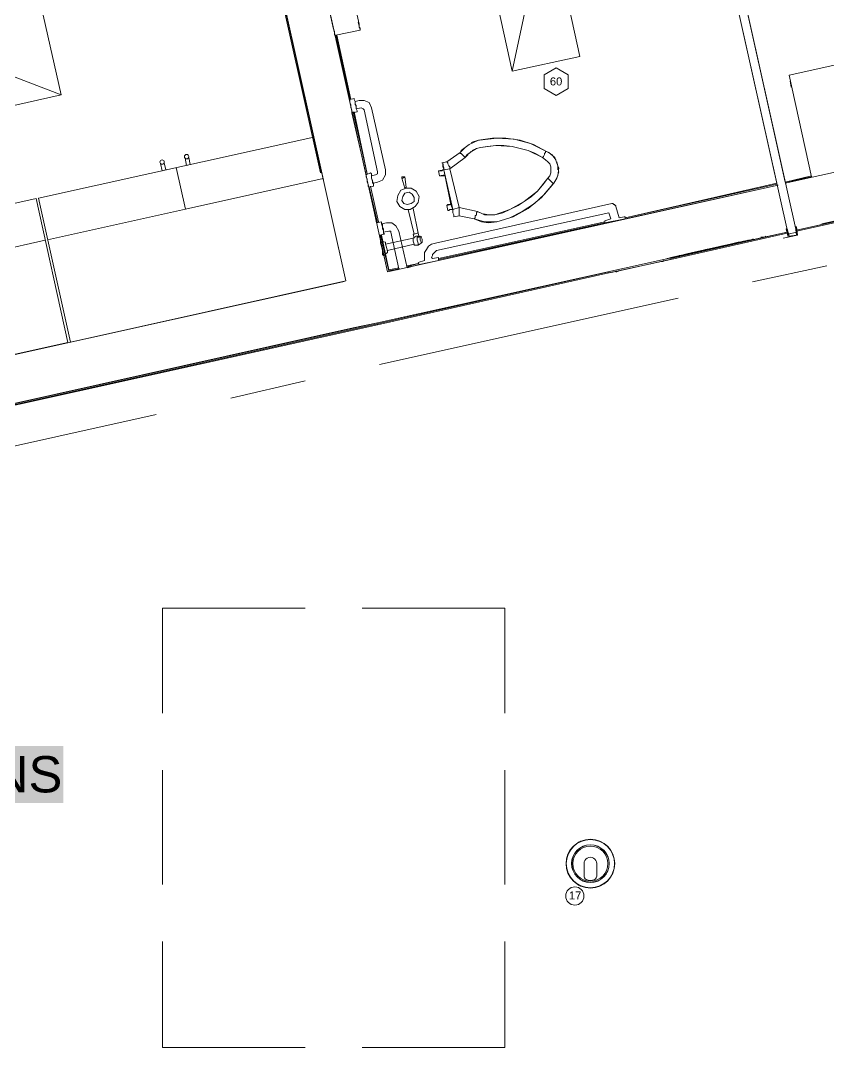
# Model space of a CAD drawing. Header units: inches. Extents: x 0.9 to 36.3, y 0.7 to 23.3.
# Drawn here: x 23.295 to 24.616, y 9.896 to 11.575 of the extents above; entities that cross this region are included whole.
import ezdxf

# ---------------------------------------------------------------- set-up
doc = ezdxf.new("R2010")
doc.units = ezdxf.units.IN
doc.layers.get('0').update_dxf_attribs({"color": 1})
for name, color, linetype, lineweight, true_color in [('Blocks', 7, 'Continuous', 5, 0x9a9c7f), ('Lights', 7, 'Continuous', 5, 0xff0a0a), ('Numbering Lights', 1, 'Continuous', 0, 0xff0000), ('PDF_Geometry', 7, 'Continuous', 9, 0x777777)]:
    doc.layers.add(name, color=color, linetype=linetype, lineweight=lineweight, true_color=true_color)
doc.layers.add('CCTV', color=253, linetype='Continuous', lineweight=0)
doc.layers.add('Numbering CCTV', color=253, linetype='Continuous', lineweight=0)
doc.layers.add('PDF_Solid Fills', color=7, linetype='Continuous', true_color=0xffffff)
doc.layers.add('PDF_Text', color=7, linetype='Continuous')
doc.styles.add('PDF Arial', font='arial.ttf')
doc.styles.get("Standard").update_dxf_attribs({"font": 'arial.ttf'})

# ---------------------------------------------------------------- blocks, each defined once
blk = doc.blocks.new('HD60-TOP')
at = {"lineweight": 0}
for p, q in [((-1.292093417306887, 2.238073474371277), (-1.286133652081787, 2.227643885227338)), ((2.584275192995051, -5.10137351734663e-05), (2.5722630212328, 2.472751248649985e-06)), ((-1.292181775688121, -2.238022460635988), (-1.286129369150999, -2.2276463579785))]:
    blk.add_line(p, q, dxfattribs=at)
at = {"lineweight": 0, "flags": 128}
for points in [[(-1.240824544070179, 2.267290132974381), (-1.234602214322123, 2.256611269758026, 0.01148243383436286), (-1.336904907441252, 2.197549161877277), (-1.343118028300339, 2.208212220648847, -0.005759463427828593)], [(0.6696303727881769, -8.07952765167208e-05), (0.6696303727881627, -1.303904972401255, -0.2816237584569603), (0.4550125050283782, -1.654759935433276, -0.2405434203516037), (-0.4550125050284066, -1.654759935433276, -0.2816237584569632), (-0.6696303727881912, -1.303904972401255), (-0.6696303727881912, -8.07952765167208e-05, -1.000120663808034)], [(2.583943124940674, -0.05905948968313579), (2.571583793237735, -0.05910875370747659, 0.01148243383436286), (2.571585853971499, 0.05901903134963549), (2.583926894179271, 0.05906822246458932, -0.005759463427828593)], [(-1.343118580870467, -2.208230643291159), (-1.336981578915598, -2.197502516050462, 0.01148243383436286), (-1.234680946530247, -2.256568193226797), (-1.240808865878918, -2.26728044311335, -0.005759463427828593)]]:
    blk.add_lwpolyline(points, format="xyb", close=True, dxfattribs=at)
at = {"lineweight": 0}
for radius in [2.572263021234023, 2.540749102398813, 1.986104130899101, 1.974306612565919]:
    blk.add_circle((0, 4.440892098500626e-16), radius, dxfattribs=at)
blk.add_circle((0, 0), 1.844619927200668)

msp = doc.modelspace()

# ---------------------------------------------------------------- linework, layer by layer
at = {"layer": 'Blocks', "linetype": 'ByBlock'}
for p, q in [((23.54979463636892, 11.33533830800334), (23.56494026698757, 11.26699644767482)), ((23.56494026698757, 11.26699644767482), (23.79021255181854, 11.31698094658515)), ((23.56494026698757, 11.26699644767482), (23.33970303694049, 11.21701972688868)), ((23.11048600015573, 11.1661599474267), (23.3357582849867, 11.21614444633703))]:
    msp.add_line(p, q, dxfattribs=at)
for points in [[(23.77516128131004, 11.38481465845535), (23.32465176643199, 11.28485343875887), (23.37685424108983, 11.04958508564206), (23.82736375596788, 11.14954630533854)], [(23.3206510923239, 11.28423019057217), (22.87014157744585, 11.18426897087569), (22.92234405210369, 10.94900061775888), (23.37285356698174, 11.04896183745536)]]:
    msp.add_lwpolyline(points, close=True, dxfattribs=at)
for points in [[(23.56432971279713, 11.35032146249652), (23.56692811304486, 11.33861088074671), (23.57293496461391, 11.33994370988694), (23.57033656436701, 11.35165429163301)], [(23.52428403567058, 11.34143593489512), (23.52688243591831, 11.32972535314532), (23.53288928748736, 11.33105818228554), (23.53029088724045, 11.34276876403161)]]:
    msp.add_lwpolyline(points, dxfattribs=at)
for centre in [(23.56693267326501, 11.35279271134317), (23.52688699613847, 11.34390718374177)]:
    msp.add_circle(centre, 0.003589216358023251, dxfattribs=at)
at = {"layer": 'Lights', "linetype": 'ByBlock'}
for points in [[(24.09944328713665, 11.49240253214053), (24.04569077871878, 11.73655549206277), (24.15627172351612, 11.76090089900754), (24.09944328713665, 11.49240253214053), (24.210024231934, 11.51674793908531), (24.15627172351612, 11.76090089900754)], [(23.36186634957549, 11.45415478841492), (22.99601899027906, 11.37180972362152), (22.94112477079063, 11.61569689877724), (23.36186634957549, 11.45415478841492), (23.30697213008706, 11.69804196357065), (22.94112477079063, 11.61569689877724)]]:
    msp.add_lwpolyline(points, dxfattribs=at)
at = {"layer": 'Numbering CCTV', "linetype": 'ByBlock', "ltscale": 0.001}
msp.add_circle((24.20178060719709, 10.14396140999307), 0.01491938170775597, dxfattribs=at)
at = {"layer": 'Numbering Lights', "linetype": 'ByBlock', "ltscale": 0.001}
msp.add_lwpolyline([(24.17143756882272, 11.49809471375895), (24.15178673104117, 11.48674929727597), (24.15178673104117, 11.46405846431001), (24.17143756882272, 11.45271304782703), (24.19108840660428, 11.46405846431001), (24.19108840660428, 11.48674929727597)], close=True, dxfattribs=at)
at = {"layer": 'PDF_Geometry', "linetype": 'ByBlock'}
for points in [[(22.29575941297743, 10.80956013997396), (23.8223639594184, 11.14787970648871), (23.82736375596788, 11.14954630533854), (23.41904703776041, 12.98280504014757), (23.36238267686632, 13.24279446072049), (23.41071404351128, 13.25279405381944), (23.45737881130642, 13.04113599989149), (24.10068596733941, 13.18446350097656), (23.95569186740451, 13.83443705240885), (23.31238471137153, 13.69110955132378), (23.32905069986979, 13.61944580078125), (23.28071933322482, 13.60944620768229)], [(23.41904703776041, 12.98280504014757), (23.36238267686632, 13.24279446072049), (23.36071607801649, 13.24279446072049), (23.35904947916666, 13.24279446072049), (23.41738043891059, 12.98113844129774), (23.41738043891059, 12.98280504014757), (23.41904703776041, 12.98280504014757), (23.7906985812717, 11.31453959147135)], [(23.48904418945312, 12.99780442979601), (23.89569430881076, 11.16454569498698), (24.53400166829427, 11.30620659722222)], [(23.78569878472222, 11.32620578342014), (23.41738043891059, 12.98113844129774), (23.41738043891059, 12.98280504014757)], [(23.78736538357205, 11.32620578342014), (23.41904703776041, 12.98280504014757), (23.78736538357205, 11.32620578342014)], [(23.72070142957899, 11.95284695095486), (23.72236802842882, 11.9428473578559), (23.72570122612847, 11.92951456705729), (23.72236802842882, 11.9428473578559), (23.72403462727864, 11.9428473578559), (23.7273678249783, 11.93118116590712), (23.72570122612847, 11.92951456705729), (23.73070102267795, 11.90951538085938), (23.77069939507378, 11.91784837510851), (23.73070102267795, 11.90951538085938), (23.73070102267795, 11.90784878200955), (23.73070102267795, 11.90618218315972), (23.73070102267795, 11.90451558430989), (23.73236762152778, 11.90118238661024), (23.73236762152778, 11.89951578776042), (23.80736456976996, 11.56119622124566), (23.80903116861979, 11.55786302354601), (23.80903116861979, 11.55619642469618), (23.80903116861979, 11.55452982584635), (23.80903116861979, 11.55286322699653), (23.80903116861979, 11.5511966281467)], [(23.77403259277344, 11.90451558430989), (23.77069939507378, 11.91784837510851), (23.77069939507378, 11.91618177625868), (23.77236599392361, 11.91451517740885), (23.77236599392361, 11.91284857855903), (23.77236599392361, 11.9111819797092), (23.77403259277344, 11.90784878200955), (23.84902954101562, 11.56952921549479), (23.84902954101562, 11.56786261664496), (23.84902954101562, 11.56452941894531), (23.85069613986545, 11.56286282009549), (23.85069613986545, 11.56119622124566), (23.85069613986545, 11.55952962239583), (23.8473629421658, 11.57286241319444)], [(24.28401184082031, 11.25287543402778), (24.53233506944444, 11.30787319607205), (24.28401184082031, 11.25287543402778), (24.53233506944444, 11.30953979492188), (24.44567192925347, 11.69785732693142), (24.45900472005208, 11.70119052463108), (24.54566786024305, 11.3112063937717), (24.58899943033854, 11.31953938802083), (24.54566786024305, 11.3112063937717), (24.58899943033854, 11.32120598687066)], [(24.56400044759114, 11.22954305013021), (24.45900472005208, 11.70119052463108), (24.44567192925347, 11.69785732693142), (24.55066765679253, 11.22620985243056), (24.56400044759114, 11.22954305013021), (24.55066765679253, 11.22620985243056)], [(23.81069776746962, 11.5511966281467), (23.85069613986545, 11.55952962239583), (23.81069776746962, 11.5511966281467), (23.83403015136719, 11.44620090060764), (23.84069654676649, 11.44786749945746)], [(23.81236436631944, 11.5511966281467), (23.83569675021701, 11.44620090060764)], [(24.54566786024305, 11.30953979492188), (25.58562554253472, 11.53953043619792), (25.60229153103299, 11.46453348795573), (24.56400044759114, 11.23287624782986)], [(24.55566745334201, 11.46620008680556), (24.55400085449219, 11.47619967990451), (24.55566745334201, 11.46620008680556)], [(25.60229153103299, 11.46453348795573), (25.59729173448351, 11.4628668891059), (25.60062493218316, 11.46453348795573), (24.56400044759114, 11.23287624782986), (25.60229153103299, 11.4628668891059)], [(25.60062493218316, 11.4628668891059), (25.60229153103299, 11.45786709255642), (25.60062493218316, 11.4628668891059), (24.56400044759114, 11.23287624782986)], [(25.60395812988281, 11.45786709255642), (25.60229153103299, 11.45786709255642), (25.60062493218316, 11.45786709255642), (25.60062493218316, 11.46120029025608), (24.56400044759114, 11.23120964898003)], [(23.83736334906684, 11.42453511555989), (23.83736334906684, 11.42620171440972), (23.83736334906684, 11.42953491210938), (23.83569675021701, 11.43286810980903), (23.83569675021701, 11.43786790635851), (23.83403015136719, 11.44120110405816), (23.83403015136719, 11.44453430175781), (23.83403015136719, 11.44620090060764)], [(23.87236192491319, 11.30453999837239), (23.87236192491319, 11.30620659722222), (23.87236192491319, 11.30953979492188), (23.87069532606337, 11.31287299262153), (23.86902872721354, 11.31787278917101), (23.86902872721354, 11.32120598687066), (23.86902872721354, 11.32453918457031), (23.86736212836371, 11.32620578342014), (23.86902872721354, 11.32453918457031), (23.86902872721354, 11.32120598687066), (23.86902872721354, 11.31787278917101), (23.87069532606337, 11.31453959147135), (23.87069532606337, 11.31287299262153), (23.87069532606337, 11.30953979492188), (23.87236192491319, 11.30953979492188), (23.8790283203125, 11.3112063937717), (23.88736131456163, 11.31453959147135), (23.89236111111111, 11.32287258572049), (23.89236111111111, 11.33120557996962), (23.86902872721354, 11.43286810980903), (23.86569552951389, 11.44120110405816), (23.85736253526476, 11.44453430175781), (23.84902954101562, 11.44453430175781), (23.84236314561632, 11.44286770290799), (23.84236314561632, 11.44120110405816), (23.84236314561632, 11.43786790635851), (23.84402974446614, 11.43620130750868), (23.84402974446614, 11.43286810980903), (23.84402974446614, 11.4312015109592), (23.84569634331597, 11.42786831325955), (23.84569634331597, 11.42620171440972), (23.83736334906684, 11.42453511555989), (23.86069573296441, 11.32287258572049), (23.86736212836371, 11.32620578342014)], [(23.84236314561632, 11.44286770290799), (23.84069654676649, 11.44620090060764), (23.84069654676649, 11.44786749945746), (23.84069654676649, 11.44620090060764), (23.84236314561632, 11.44286770290799), (23.84236314561632, 11.43953450520833), (23.84402974446614, 11.43453470865885), (23.84402974446614, 11.4312015109592), (23.84569634331597, 11.42786831325955), (23.84569634331597, 11.42620171440972)], [(23.84069654676649, 11.42620171440972), (23.86236233181424, 11.32453918457031), (23.83902994791666, 11.42620171440972), (23.86236233181424, 11.32453918457031)], [(23.84402974446614, 11.4312015109592), (23.85236273871528, 11.43286810980903), (23.85569593641493, 11.4312015109592), (23.85736253526476, 11.42953491210938), (23.8790283203125, 11.32787238226996), (23.8790283203125, 11.32453918457031), (23.87569512261285, 11.32287258572049), (23.86902872721354, 11.32120598687066)], [(24.00235663519965, 11.26287502712674), (24.00235663519965, 11.26620822482639), (24.00235663519965, 11.26287502712674), (24.00235663519965, 11.26120842827691), (24.00402323404948, 11.25787523057726), (24.00402323404948, 11.25620863172743), (24.00402323404948, 11.2545420328776), (24.01235622829861, 11.25620863172743), (24.03735521104601, 11.25120883517795), (24.05402119954427, 11.24620903862847), (24.06902058919271, 11.24620903862847), (24.07402038574219, 11.24620903862847), (24.10068596733941, 11.2545420328776), (24.1256849500868, 11.26787482367621), (24.14735073513455, 11.28620741102431), (24.16568332248264, 11.30787319607205), (24.16734992133246, 11.30953979492188), (24.17401631673177, 11.32120598687066), (24.1756829155816, 11.33453877766927), (24.17401631673177, 11.33787197536892), (24.16901652018229, 11.35120476616753), (24.15901692708333, 11.35953776041667), (24.15568372938368, 11.36120435926649), (24.12901814778646, 11.3745371500651), (24.10235256618924, 11.38120354546441), (24.07402038574219, 11.38287014431424), (24.04568820529514, 11.37953694661458), (24.04402160644531, 11.37953694661458), (24.02902221679688, 11.37287055121528), (24.01568942599826, 11.36287095811632), (24.01402282714844, 11.35953776041667), (23.99235704210069, 11.34453837076823), (23.98402404785156, 11.3428717719184)], [(24.04735480414496, 11.3678707546658), (24.04068840874566, 11.36620415581597), (24.03568861219618, 11.36287095811632), (24.0306888156467, 11.35953776041667), (24.02568901909722, 11.35620456271701), (24.02235582139757, 11.35120476616753), (24.02068922254774, 11.35287136501736), (24.01902262369791, 11.35453796386719), (24.01735602484809, 11.35620456271701), (24.01568942599826, 11.35787116156684), (24.01402282714844, 11.35787116156684), (24.01402282714844, 11.35953776041667), (24.02235582139757, 11.3678707546658)], [(24.03235541449653, 11.37620374891493), (24.04402160644531, 11.37953694661458), (24.06735399034288, 11.38287014431424), (24.08901977539062, 11.38287014431424), (24.11235215928819, 11.37953694661458), (24.13401794433594, 11.37287055121528), (24.15568372938368, 11.36120435926649)], [(24.0623541937934, 11.25787523057726), (24.07068718804253, 11.25787523057726), (24.08401997884114, 11.26120842827691), (24.09568617078993, 11.26620822482639), (24.10901896158854, 11.27287462022569), (24.1190185546875, 11.279541015625), (24.13068474663628, 11.28787400987413), (24.14068433973524, 11.29620700412326), (24.14901733398438, 11.30620659722222), (24.15735032823351, 11.31787278917101), (24.14068433973524, 11.29620700412326), (24.1190185546875, 11.279541015625), (24.09568617078993, 11.26620822482639), (24.07068718804253, 11.25787523057726), (24.0623541937934, 11.25787523057726), (24.07068718804253, 11.25787523057726), (24.09568617078993, 11.26620822482639), (24.1190185546875, 11.279541015625), (24.14068433973524, 11.29620700412326), (24.15735032823351, 11.31787278917101), (24.16068352593316, 11.32120598687066), (24.16235012478299, 11.32620578342014), (24.16235012478299, 11.33120557996962), (24.16235012478299, 11.3362053765191), (24.16068352593316, 11.34120517306858), (24.15735032823351, 11.34453837076823), (24.15401713053385, 11.34787156846788), (24.14901733398438, 11.35120476616753), (24.1256849500868, 11.36287095811632), (24.09901936848958, 11.36953735351562), (24.07235378689236, 11.37120395236545), (24.04735480414496, 11.3678707546658), (24.04068840874566, 11.36620415581597), (24.04735480414496, 11.3678707546658), (24.07235378689236, 11.37120395236545), (24.09901936848958, 11.36953735351562), (24.1256849500868, 11.36287095811632), (24.14901733398438, 11.35120476616753), (24.15401713053385, 11.34787156846788), (24.15735032823351, 11.34453837076823), (24.16068352593316, 11.34120517306858), (24.16235012478299, 11.3362053765191), (24.16235012478299, 11.33120557996962), (24.16235012478299, 11.32620578342014), (24.16068352593316, 11.32120598687066), (24.15735032823351, 11.31787278917101), (24.15901692708333, 11.31620619032118), (24.16068352593316, 11.31453959147135), (24.16235012478299, 11.31287299262153), (24.16401672363281, 11.3112063937717), (24.16568332248264, 11.30953979492188), (24.16734992133246, 11.30953979492188), (24.15235053168403, 11.29120720757378), (24.13568454318576, 11.27620781792535), (24.11568535698785, 11.26287502712674), (24.09568617078993, 11.25287543402778), (24.07402038574219, 11.24620903862847), (24.06068759494357, 11.24454243977864), (24.04902140299479, 11.24620903862847), (24.03735521104601, 11.25120883517795)], [(24.17068311903212, 11.34787156846788), (24.16401672363281, 11.35620456271701), (24.15568372938368, 11.36120435926649), (24.15401713053385, 11.36120435926649), (24.15401713053385, 11.35953776041667), (24.15235053168403, 11.35787116156684), (24.15235053168403, 11.35620456271701), (24.1506839328342, 11.35287136501736), (24.14901733398438, 11.35120476616753), (24.1256849500868, 11.36287095811632), (24.09901936848958, 11.36953735351562), (24.07235378689236, 11.37120395236545), (24.04735480414496, 11.3678707546658), (24.05902099609375, 11.36953735351562), (24.07235378689236, 11.37120395236545), (24.08568657769097, 11.37120395236545), (24.09901936848958, 11.36953735351562), (24.11235215928819, 11.36620415581597), (24.1256849500868, 11.36287095811632), (24.13735114203559, 11.35787116156684), (24.14901733398438, 11.35120476616753)], [(24.01402282714844, 11.35953776041667), (23.99235704210069, 11.34453837076823), (23.99402364095052, 11.3428717719184), (23.99402364095052, 11.34120517306858), (23.99569023980035, 11.33787197536892), (23.99735683865017, 11.3362053765191), (23.99735683865017, 11.33287217881944), (24.02235582139757, 11.35120476616753), (24.02735561794705, 11.35620456271701), (24.02235582139757, 11.35120476616753), (23.99735683865017, 11.33287217881944), (24.01235622829861, 11.26954142252604), (24.04235500759549, 11.26287502712674), (24.05068800184462, 11.25954182942708), (24.04235500759549, 11.26287502712674), (24.01235622829861, 11.26954142252604)], [(23.99235704210069, 11.34453837076823), (23.98402404785156, 11.3428717719184), (23.98569064670139, 11.3428717719184), (23.98569064670139, 11.34120517306858), (23.98569064670139, 11.33953857421875), (23.98569064670139, 11.3362053765191), (23.98735724555121, 11.33453877766927), (23.98735724555121, 11.33120557996962), (24.00235663519965, 11.26620822482639), (24.01235622829861, 11.26954142252604), (23.99735683865017, 11.33287217881944), (23.98735724555121, 11.33120557996962), (23.97902425130208, 11.32953898111979), (23.98069085015191, 11.32953898111979), (23.98235744900174, 11.32953898111979), (23.98402404785156, 11.32953898111979), (23.98569064670139, 11.33120557996962), (23.98735724555121, 11.33120557996962), (23.98902384440104, 11.32287258572049), (23.9990234375, 11.27454121907552), (24.00235663519965, 11.26620822482639), (23.9990234375, 11.26620822482639), (23.99735683865017, 11.26620822482639), (23.99569023980035, 11.26454162597656), (23.99402364095052, 11.26454162597656), (23.99235704210069, 11.27287462022569), (23.99402364095052, 11.26454162597656)], [(23.99735683865017, 11.33287217881944), (23.98735724555121, 11.33120557996962), (23.98569064670139, 11.3428717719184)], [(24.17401631673177, 11.33120557996962), (24.17401631673177, 11.33787197536892), (24.17234971788194, 11.34453837076823)], [(23.86569552951389, 11.30287339952257), (23.86402893066406, 11.30453999837239), (23.86402893066406, 11.30787319607205), (23.86236233181424, 11.3112063937717), (23.86236233181424, 11.31620619032118), (23.86069573296441, 11.31953938802083), (23.86069573296441, 11.32287258572049)], [(23.91902669270833, 11.31953938802083), (23.91902669270833, 11.31787278917101), (23.92402648925781, 11.30120680067274)], [(23.92569308810764, 11.30287339952257), (23.92402648925781, 11.31953938802083), (23.92235989040799, 11.31953938802083)], [(24.01235622829861, 11.25620863172743), (24.03735521104601, 11.25120883517795), (24.03902180989583, 11.25287543402778), (24.03902180989583, 11.2545420328776), (24.03902180989583, 11.25620863172743), (24.04068840874566, 11.25787523057726), (24.04068840874566, 11.26120842827691), (24.04235500759549, 11.26287502712674), (24.04735480414496, 11.26120842827691), (24.05402119954427, 11.25787523057726), (24.05902099609375, 11.25787523057726), (24.06568739149305, 11.25787523057726), (24.07068718804253, 11.25787523057726), (24.09568617078993, 11.26620822482639), (24.1190185546875, 11.279541015625), (24.14068433973524, 11.29620700412326), (24.15735032823351, 11.31787278917101)], [(24.16734992133246, 11.30953979492188), (24.17234971788194, 11.31787278917101), (24.1756829155816, 11.32787238226996)], [(24.58899943033854, 11.31953938802083), (24.54566786024305, 11.30953979492188)], [(23.87236192491319, 11.30620659722222), (23.87236192491319, 11.30453999837239), (23.86569552951389, 11.30287339952257), (23.8790283203125, 11.24454243977864), (23.86569552951389, 11.30287339952257), (23.87736172146267, 11.24454243977864), (23.8856947157118, 11.24620903862847)], [(23.86736212836371, 11.30453999837239), (23.88069491916232, 11.24620903862847)], [(23.87236192491319, 11.30787319607205), (23.87236192491319, 11.30953979492188)], [(23.92569308810764, 11.30287339952257), (23.92402648925781, 11.30120680067274), (23.92569308810764, 11.30287339952257)], [(24.53400166829427, 11.30620659722222), (24.28401184082031, 11.25120883517795)], [(23.94735887315538, 11.22121005588108), (23.94569227430555, 11.22787645128038), (23.93735928005642, 11.26787482367621)], [(24.00402323404948, 11.2545420328776), (24.01235622829861, 11.25620863172743), (24.01235622829861, 11.25787523057726), (24.01235622829861, 11.25954182942708), (24.01235622829861, 11.26287502712674), (24.01235622829861, 11.26620822482639), (24.01235622829861, 11.26954142252604), (24.00235663519965, 11.26620822482639)], [(23.92902628580729, 11.26620822482639), (23.93902587890625, 11.22620985243056)], [(24.05068800184462, 11.25954182942708), (24.04235500759549, 11.26287502712674)], [(24.06068759494357, 11.25787523057726), (24.05235460069444, 11.25954182942708)], [(23.94735887315538, 11.17621188693576), (23.92735968695746, 11.17121209038628), (23.91402689615885, 11.23120964898003), (23.90902709960938, 11.23954264322917), (23.90236070421007, 11.24454243977864), (23.89402770996094, 11.24454243977864), (23.8856947157118, 11.24287584092882), (23.8856947157118, 11.24620903862847), (23.8856947157118, 11.24287584092882), (23.88736131456163, 11.23787604437934), (23.88902791341146, 11.23454284667969), (23.88902791341146, 11.22954305013021), (23.88902791341146, 11.22787645128038), (23.89069451226128, 11.22620985243056)], [(23.88902791341146, 11.23120964898003), (23.88902791341146, 11.23287624782986), (23.88736131456163, 11.23454284667969), (23.88736131456163, 11.23787604437934), (23.88736131456163, 11.23954264322917), (23.88736131456163, 11.24287584092882)], [(24.25067986382378, 11.24620903862847), (23.97902425130208, 11.18621148003472)], [(24.25067986382378, 11.24454243977864), (23.97902425130208, 11.18287828233507)], [(24.56233384874132, 11.23787604437934), (24.56400044759114, 11.23787604437934), (24.56566704644097, 11.22454325358073), (24.5423346625434, 11.21954345703125), (24.55066765679253, 11.22121005588108), (24.54733445909288, 11.23454284667969), (24.54900105794271, 11.23454284667969)], [(24.54900105794271, 11.22954305013021), (23.8790283203125, 11.08121575249566), (23.83902994791666, 11.07288275824653), (22.31409200032552, 10.73289659288194)], [(23.91402689615885, 11.16954549153646), (23.89736090766059, 11.16621229383681), (23.91402689615885, 11.16954549153646), (23.90069410536024, 11.22954305013021), (23.90069410536024, 11.23120964898003), (23.89736090766059, 11.23120964898003), (23.88902791341146, 11.22954305013021), (23.88902791341146, 11.22787645128038), (23.89069451226128, 11.22620985243056), (23.88236151801215, 11.22454325358073), (23.89569430881076, 11.16454569498698)], [(23.8856947157118, 11.22454325358073), (23.89736090766059, 11.16787889268663), (23.89736090766059, 11.16621229383681), (23.88402811686198, 11.22454325358073), (23.89736090766059, 11.16621229383681), (23.89736090766059, 11.16787889268663), (23.91402689615885, 11.17121209038628)], [(23.95069207085503, 11.21121046278212), (23.95069207085503, 11.21287706163194), (23.94902547200521, 11.2162102593316), (23.94902547200521, 11.22121005588108), (23.94735887315538, 11.2228766547309), (23.9423590766059, 11.2228766547309), (23.93735928005642, 11.21954345703125), (23.89236111111111, 11.20954386393229), (23.89236111111111, 11.21287706163194), (23.89236111111111, 11.20954386393229), (23.89402770996094, 11.20454406738281), (23.89569430881076, 11.19787767198351), (23.89569430881076, 11.19621107313368)], [(23.94569227430555, 11.22787645128038), (23.94402567545573, 11.22787645128038), (23.93902587890625, 11.22620985243056), (23.93735928005642, 11.22620985243056), (23.93902587890625, 11.21954345703125)], [(23.93735928005642, 11.21954345703125), (23.93735928005642, 11.21787685818142), (23.93735928005642, 11.21454366048177), (23.93902587890625, 11.20954386393229), (23.93902587890625, 11.20787726508246), (23.94569227430555, 11.20787726508246), (23.95069207085503, 11.21121046278212), (23.95235866970486, 11.21287706163194)], [(23.94402567545573, 11.22121005588108), (23.94402567545573, 11.2162102593316), (23.94569227430555, 11.21121046278212), (23.94569227430555, 11.20787726508246)], [(23.95069207085503, 11.2228766547309), (23.94902547200521, 11.22121005588108)], [(24.54900105794271, 11.22954305013021), (24.3590087890625, 11.18621148003472), (24.54900105794271, 11.22954305013021), (24.3590087890625, 11.18787807888455)], [(24.54900105794271, 11.22787645128038), (24.3590087890625, 11.18454488118489)], [(24.55233425564236, 11.2228766547309), (24.56400044759114, 11.22454325358073), (24.55233425564236, 11.2228766547309)], [(24.55233425564236, 11.2228766547309), (24.56400044759114, 11.22454325358073)], [(23.89236111111111, 11.21287706163194), (23.88402811686198, 11.21454366048177)], [(23.89569430881076, 11.19954427083333), (23.93902587890625, 11.20954386393229)], [(23.95069207085503, 11.21121046278212), (23.95069207085503, 11.21121046278212)], [(24.48233710394965, 11.21454366048177), (24.48067050509982, 11.21454366048177), (24.47733730740017, 11.21454366048177), (24.47233751085069, 11.21287706163194), (24.46567111545139, 11.21121046278212), (24.45900472005208, 11.20954386393229), (24.44067213270399, 11.20621066623264), (24.45567152235243, 11.20954386393229), (24.46233791775174, 11.21121046278212), (24.46900431315104, 11.21287706163194), (24.47400410970052, 11.21287706163194), (24.47900390625, 11.21454366048177), (24.48233710394965, 11.21454366048177), (24.48400370279948, 11.2162102593316)], [(23.88902791341146, 11.1912112765842), (23.89569430881076, 11.19621107313368), (23.89569430881076, 11.19787767198351)], [(24.35734219021267, 11.18454488118489), (24.25901285807291, 11.16287909613715), (24.35734219021267, 11.18454488118489)], [(23.91569349500868, 11.16954549153646), (23.91236029730903, 11.16787889268663)], [(23.94569227430555, 11.17787848578559), (23.92735968695746, 11.17454528808594)], [(24.34234280056424, 11.18121168348524), (24.27401224772135, 11.16621229383681), (24.34234280056424, 11.18121168348524)], [(24.49233669704861, 11.14787970648871), (24.61399841308593, 11.17454528808594)], [(24.25734625922309, 11.16287909613715), (23.8790283203125, 11.07788255479601), (23.8790283203125, 11.07954915364583), (22.31409200032552, 10.73122999403212), (23.8790283203125, 11.07788255479601), (23.8790283203125, 11.07954915364583), (22.31409200032552, 10.73122999403212), (22.31409200032552, 10.73289659288194), (23.8790283203125, 11.08121575249566), (24.25734625922309, 11.16454569498698), (23.8790283203125, 11.07954915364583), (24.25734625922309, 11.16454569498698)], [(23.88236151801215, 11.01288519965278), (24.37067498101128, 11.12121412489149)], [(23.6390380859375, 10.95788743760851), (23.76069980197482, 10.98621961805556)], [(23.02906290690104, 10.82289293077257), (23.51737636990017, 10.93122185601128)], [(23.52737596299913, 10.44290839301215), (23.52737596299913, 10.61456807454427), (23.76069980197482, 10.61456807454427)], [(23.8540293375651, 10.61456807454427), (24.0873531765408, 10.61456807454427), (24.0873531765408, 10.44290839301215)], [(23.52737596299913, 10.16291978624132), (23.52737596299913, 10.34957885742188)], [(24.0873531765408, 10.16291978624132), (24.0873531765408, 10.34957885742188)], [(23.76069980197482, 9.896263970269096), (23.52737596299913, 9.896263970269096), (23.52737596299913, 10.06959025065104)], [(24.0873531765408, 10.06959025065104), (24.0873531765408, 9.896263970269096), (23.8540293375651, 9.896263970269096)]]:
    msp.add_lwpolyline(points, dxfattribs=at)
for points in [[(24.58899943033854, 11.31953938802083), (24.55233425564236, 11.48619927300347), (25.5272945827908, 11.7028571234809), (24.55233425564236, 11.48619927300347)], [(23.83403015136719, 11.44620090060764), (23.81069776746962, 11.5511966281467)], [(25.58229234483507, 11.45953369140625), (24.6056654188368, 11.24287584092882)], [(24.03235541449653, 11.36120435926649), (24.02902221679688, 11.35787116156684)], [(24.03735521104601, 11.36453755696614), (24.03402201334635, 11.36287095811632)], [(23.92069329155816, 11.31953938802083), (23.91902669270833, 11.31953938802083), (23.92069329155816, 11.31953938802083), (23.92235989040799, 11.31953938802083)], [(23.92069329155816, 11.31787278917101), (23.91902669270833, 11.31787278917101), (23.92069329155816, 11.31787278917101), (23.92402648925781, 11.31953938802083)], [(23.98069085015191, 11.32120598687066), (23.97902425130208, 11.32953898111979)], [(23.98902384440104, 11.32287258572049), (23.98735724555121, 11.32120598687066), (23.98569064670139, 11.32120598687066), (23.98402404785156, 11.32120598687066), (23.98235744900174, 11.32120598687066), (23.98069085015191, 11.32120598687066)], [(23.9106936984592, 11.279541015625), (23.91569349500868, 11.27120802137587), (23.92402648925781, 11.26620822482639), (23.93235948350694, 11.26620822482639), (23.94069247775607, 11.27120802137587), (23.94569227430555, 11.27787441677517), (23.94735887315538, 11.28787400987413), (23.9423590766059, 11.29620700412326), (23.93402608235677, 11.30120680067274), (23.92569308810764, 11.30120680067274), (23.91736009385851, 11.29787360297309), (23.91236029730903, 11.28954060872396), (23.9106936984592, 11.279541015625), (23.91569349500868, 11.27120802137587), (23.92402648925781, 11.26620822482639), (23.93235948350694, 11.26620822482639), (23.94069247775607, 11.27120802137587), (23.94569227430555, 11.27787441677517), (23.94735887315538, 11.28787400987413), (23.9423590766059, 11.29620700412326), (23.93402608235677, 11.30120680067274), (23.92569308810764, 11.30120680067274), (23.91736009385851, 11.29787360297309), (23.91236029730903, 11.28954060872396)], [(23.91902669270833, 11.28120761447483), (23.92235989040799, 11.27620781792535), (23.92735968695746, 11.27454121907552), (23.93402608235677, 11.27620781792535), (23.93902587890625, 11.279541015625), (23.93902587890625, 11.28620741102431), (23.9356926812066, 11.29120720757378), (23.93069288465712, 11.29454040527344), (23.92402648925781, 11.29287380642361), (23.92069329155816, 11.28787400987413)], [(24.25067986382378, 11.24454243977864), (24.25067986382378, 11.2478756374783), (24.26067945692274, 11.25120883517795), (24.25734625922309, 11.26120842827691), (23.97569105360243, 11.19954427083333), (23.9740244547526, 11.19787767198351), (23.97235785590278, 11.19621107313368), (23.97069125705295, 11.19454447428385), (23.96902465820312, 11.19287787543403), (23.96902465820312, 11.1912112765842), (23.9673580593533, 11.18787807888455), (23.96902465820312, 11.18621148003472), (23.97902425130208, 11.18787807888455), (23.97902425130208, 11.18287828233507), (23.94735887315538, 11.17621188693576), (23.94569227430555, 11.17954508463542), (23.95569186740451, 11.18287828233507), (23.95569186740451, 11.18954467773438), (23.95569186740451, 11.19621107313368), (23.95902506510416, 11.20121086968316), (23.96235826280382, 11.20621066623264), (23.9673580593533, 11.20954386393229), (23.9740244547526, 11.21121046278212), (24.26234605577257, 11.27620781792535), (24.26401265462239, 11.27620781792535), (24.26567925347222, 11.27454121907552), (24.26734585232205, 11.27454121907552), (24.26734585232205, 11.27287462022569), (24.26901245117188, 11.27287462022569), (24.26901245117188, 11.27120802137587), (24.27401224772135, 11.25287543402778), (24.28234524197049, 11.2545420328776), (24.28401184082031, 11.2545420328776), (24.28401184082031, 11.25120883517795)], [(23.9990234375, 11.27454121907552), (23.99235704210069, 11.27287462022569), (23.99402364095052, 11.27454121907552), (23.99569023980035, 11.27454121907552), (23.99735683865017, 11.27454121907552)], [(24.05235460069444, 11.25954182942708), (24.06068759494357, 11.25787523057726)], [(23.97902425130208, 11.18454488118489), (24.25067986382378, 11.24454243977864)], [(24.56400044759114, 11.22454325358073), (24.55233425564236, 11.2228766547309), (24.54900105794271, 11.23454284667969), (24.54733445909288, 11.23454284667969), (24.55066765679253, 11.22121005588108), (24.5423346625434, 11.21954345703125), (24.56566704644097, 11.22454325358073), (24.56400044759114, 11.23787604437934), (24.56233384874132, 11.23787604437934)], [(23.94402567545573, 11.22121005588108), (23.94569227430555, 11.22121005588108), (23.94735887315538, 11.22121005588108), (23.94569227430555, 11.22121005588108)], [(23.95235866970486, 11.21287706163194), (23.95235866970486, 11.21787685818142), (23.95069207085503, 11.22121005588108), (23.95069207085503, 11.2228766547309), (23.95069207085503, 11.22121005588108), (23.95235866970486, 11.21787685818142)], [(24.45567152235243, 11.20954386393229), (24.40900675455729, 11.19954427083333), (24.39400736490885, 11.19621107313368), (24.38067457411024, 11.19287787543403), (24.36900838216146, 11.18954467773438), (24.3590087890625, 11.18787807888455), (24.35400899251302, 11.18621148003472), (24.35234239366319, 11.18621148003472), (24.35400899251302, 11.18621148003472), (24.3590087890625, 11.18787807888455), (24.36900838216146, 11.18954467773438), (24.38067457411024, 11.19287787543403), (24.39400736490885, 11.19621107313368), (24.40900675455729, 11.19954427083333), (24.45567152235243, 11.20954386393229), (24.47067091200087, 11.21287706163194), (24.4856703016493, 11.2162102593316), (24.49733649359809, 11.21787685818142), (24.50566948784722, 11.21954345703125), (24.49733649359809, 11.21787685818142), (24.4856703016493, 11.2162102593316), (24.47067091200087, 11.21287706163194), (24.45567152235243, 11.20954386393229), (24.46567111545139, 11.21121046278212), (24.47400410970052, 11.21287706163194), (24.48233710394965, 11.21454366048177), (24.48900349934896, 11.2162102593316), (24.49233669704861, 11.21787685818142), (24.49400329589844, 11.21787685818142), (24.49233669704861, 11.21787685818142), (24.48900349934896, 11.2162102593316), (24.48233710394965, 11.21454366048177), (24.47400410970052, 11.21287706163194), (24.46567111545139, 11.21121046278212), (24.45567152235243, 11.20954386393229), (24.40900675455729, 11.19954427083333), (24.40067376030816, 11.19621107313368), (24.3906741672092, 11.19454447428385), (24.38400777180989, 11.19287787543403), (24.37734137641059, 11.1912112765842), (24.37400817871094, 11.1912112765842), (24.37234157986111, 11.1912112765842), (24.37400817871094, 11.1912112765842), (24.37734137641059, 11.1912112765842), (24.38400777180989, 11.19287787543403), (24.3906741672092, 11.19454447428385), (24.40067376030816, 11.19621107313368), (24.40900675455729, 11.19954427083333)], [(24.50566948784722, 11.22121005588108), (24.51233588324653, 11.22121005588108), (24.51400248209635, 11.2228766547309), (24.51233588324653, 11.22121005588108)], [(24.54900105794271, 11.22954305013021), (24.55066765679253, 11.22121005588108), (24.5423346625434, 11.21954345703125), (24.56566704644097, 11.22454325358073), (24.56400044759114, 11.23287624782986), (24.56566704644097, 11.22454325358073), (24.5423346625434, 11.21954345703125), (24.55066765679253, 11.22121005588108)], [(23.88902791341146, 11.1912112765842), (23.88736131456163, 11.19287787543403), (23.88736131456163, 11.19954427083333), (23.8856947157118, 11.20621066623264), (23.88402811686198, 11.21121046278212), (23.88402811686198, 11.21454366048177), (23.88402811686198, 11.21121046278212), (23.8856947157118, 11.20621066623264), (23.88736131456163, 11.19954427083333), (23.88736131456163, 11.19287787543403)], [(24.42567274305555, 11.20287746853299), (24.40900675455729, 11.19954427083333), (24.40234035915799, 11.19787767198351), (24.39734056260851, 11.19621107313368), (24.3906741672092, 11.19454447428385), (24.38734096950955, 11.19454447428385), (24.38400777180989, 11.19287787543403), (24.38234117296007, 11.19287787543403), (24.38567437065972, 11.19287787543403), (24.38900756835938, 11.19454447428385), (24.39400736490885, 11.19621107313368), (24.39900716145833, 11.19621107313368), (24.40567355685764, 11.19787767198351)], [(24.43567233615451, 11.20454406738281), (24.4156731499566, 11.20121086968316), (24.42900594075521, 11.20287746853299), (24.44900512695312, 11.20787726508246)], [(24.25734625922309, 11.16454569498698), (24.25734625922309, 11.16287909613715), (24.3590087890625, 11.18454488118489), (24.3590087890625, 11.18787807888455), (24.3590087890625, 11.18454488118489), (24.25734625922309, 11.16287909613715)], [(24.34734259711371, 11.18287828233507), (24.34567599826389, 11.18121168348524), (24.34234280056424, 11.18121168348524), (24.34567599826389, 11.18121168348524)], [(23.92735968695746, 11.17287868923611), (23.94569227430555, 11.17787848578559)], [(24.27401224772135, 11.16621229383681), (24.2706790500217, 11.16454569498698), (24.26901245117188, 11.16454569498698), (24.2706790500217, 11.16454569498698)]]:
    msp.add_lwpolyline(points, close=True, dxfattribs=at)
at = {"layer": 'PDF_Solid Fills', "linetype": 'ByBlock', "transparency": 33554559}
msp.add_solid([(22.92042231791462, 10.29595980132853), (23.36540421081827, 10.29595980132853), (22.92042231791462, 10.38928933691881), (23.36540421081827, 10.38928933691881)], dxfattribs=at)

# ---------------------------------------------------------------- block references
at = {"layer": 'CCTV', "linetype": 'ByBlock', "xscale": 0.01551428420365771, "yscale": 0.01551428420365771, "zscale": 0.01551428420365771}
msp.add_blockref('HD60-TOP', (24.22724174479762, 10.19682597258816), dxfattribs=at)

# ---------------------------------------------------------------- texts
at = {"layer": 'Numbering CCTV', "linetype": 'ByBlock', "ltscale": 0.001}
msp.add_text('17', height=0.01309013122638507, dxfattribs=at).set_placement((24.19209296194987, 10.13820465706282))
at = {"layer": 'Numbering Lights', "linetype": 'ByBlock', "ltscale": 0.001}
msp.add_text('60', height=0.01309013122638507, dxfattribs=at).set_placement((24.16092435319088, 11.46929658595372))
at = {"layer": 'PDF_Text', "linetype": 'ByBlock', "insert": (22.92133275899535, 10.34256395782267), "char_height": 0.05938560722602738, "attachment_point": 4, "style": 'PDF Arial'}
msp.add_mtext('COMMONS', dxfattribs=at)

doc.saveas('drawing.dxf')
